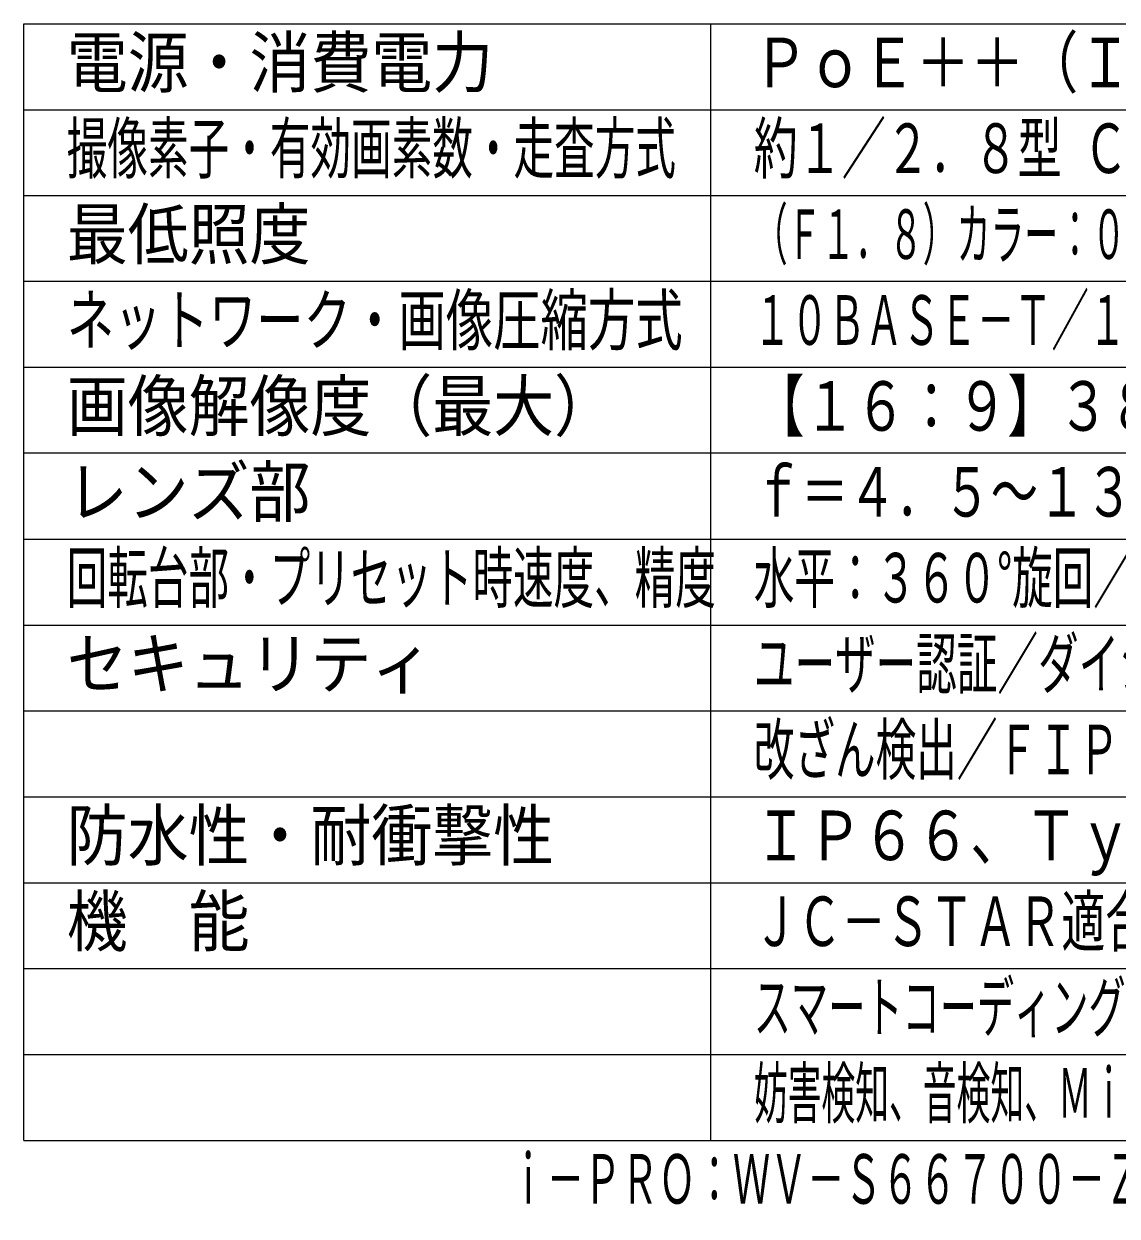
# Model space of a CAD drawing. Units: millimetres on the paper. Extents: x -63 to 65, y -59 to 59.
# Drawn here: x -62.7 to 1, y -59 to 10.4 of the extents above; entities that cross this region are included whole.
import ezdxf
from ezdxf.enums import TextEntityAlignment as Align

# ---------------------------------------------------------------- set-up
doc = ezdxf.new("R2010")
doc.units = ezdxf.units.MM
doc.layers.add('0-0_MOJI1', color=7, linetype='Continuous')
doc.layers.add('0-1_相当品', color=4, linetype='Continuous')
doc.layers.add('0-5_WAKU', color=4, linetype='Continuous', lineweight=9)
doc.styles.add('ＭＳ ゴシック', font='')
doc.styles.get('ＭＳ ゴシック').set_extended_font_data('MS Gothic')

msp = doc.modelspace()

# ---------------------------------------------------------------- linework, layer by layer
at = {"layer": '0-5_WAKU', "color": 3}
for p, q in [((-62.7, -54.6), (-62.7, 10.4)), ((-62.7, 10.4), (62.3, 10.4)), ((-22.7, -54.6), (-22.7, 10.4)), ((-62.7, -54.6), (62.3, -54.6))]:
    msp.add_line(p, q, dxfattribs=at)
at = {"layer": '0-5_WAKU'}
for p, q in [((-62.7, 5.4), (62.3, 5.4)), ((-62.7, 0.4), (62.3, 0.4)), ((62.3, -4.6), (-62.7, -4.6)), ((62.3, -9.6), (-62.7, -9.6)), ((62.3, -14.6), (-62.7, -14.6)), ((-62.7, -19.6), (62.3, -19.6)), ((-62.7, -24.6), (62.3, -24.6)), ((-62.7, -29.6), (62.3, -29.6)), ((-62.7, -34.6), (62.3, -34.6)), ((-62.7, -39.6), (62.3, -39.6)), ((-62.7, -44.6), (62.3, -44.6)), ((-62.7, -49.6), (62.3, -49.6))]:
    msp.add_line(p, q, dxfattribs=at)

# ---------------------------------------------------------------- texts
at = {"layer": '0-0_MOJI1', "style": 'ＭＳ ゴシック'}
for s, height, width, p in [('電源・消費電力', 2.889, 0.9, (-60.2, 5.845)), ('ＰｏＥ＋＋（ＩＥＥＥ８０２．３ｂｔ準拠）約４５．９Ｗ', 2.886, 0.8, (-20.2, 5.845)), ('撮像素子・有効画素数・走査方式', 2.889, 0.6, (-60.2, 0.845)), ('約１／２．８型 ＣＭＯＳセンサー・約８４０万画素・プログレッシブ', 2.889, 0.65, (-20.2, 0.845)), ('最低照度', 2.889, 0.9, (-60.2, -4.155)), ('（Ｆ１．８）カラー：０．０１２ｌｘ、白黒：０．００６ｌｘ／０ｌｘ（ＩＲ ＬＥＤ点灯時）', 2.886, 0.5, (-20.2, -4.155)), ('ネットワーク・画像圧縮方式', 2.889, 0.7, (-60.2, -9.155)), ('１０ＢＡＳＥ－Ｔ／１００ＢＡＳＥ－ＴＸ・Ｈ．２６５、Ｈ．２６４、ＪＰＥＧ', 2.889, 0.55, (-20.2, -9.155)), ('画像解像度（最大）', 2.889, 0.9, (-60.2, -14.155)), ('【１６：９】３８４０×２１６０（３０ｆｐｓ）', 2.886, 0.75, (-20.2, -14.155)), ('レンズ部', 2.889, 0.9, (-60.2, -19.155)), ('ｆ＝４．５～１３５ｍｍ（３０倍、電動ズーム／電動フォーカス）', 2.889, 0.7, (-20.2, -19.155)), ('回転台部・プリセット時速度、精度', 2.886, 0.6, (-60.2, -24.155)), ('水平：３６０°旋回／垂直：－２０°～＋１２０°・７００°／ｓ、±０．１°', 2.886, 0.6, (-20.2, -24.155)), ('ユーザー認証／ダイジェスト認証／ホスト認証／ＨＴＴＰＳ／動画ファイルの', 2.889, 0.6, (-20.2, -29.155)), ('セキュリティ', 2.889, 0.9, (-60.2, -29.155)), ('改ざん検出／ＦＩＰＳ １４０－２ ｌｅｖｅｌ３準拠セキュアエレメント', 2.889, 0.6, (-20.2, -34.155)), ('防水性・耐衝撃性', 2.889, 0.9, (-60.2, -39.155)), ('ＩＰ６６、Ｔｙｐｅ４Ｘ、ＮＥＭＡ４Ｘ 準拠・ＩＫ１０', 2.886, 0.8, (-20.2, -39.155)), ('機\u3000能', 2.889, 0.9, (-60.2, -44.155)), ('ＪＣ－ＳＴＡＲ適合、インテリジェントオート、スーパーダイナミック、', 2.886, 0.65, (-20.2, -44.155)), ('スマートコーディング、親水コート、逆光／強光補正、カラー／白黒切換、動作検知、', 2.886, 0.55, (-20.2, -49.155)), ('妨害検知、音検知、ＭｉｃｒｏＳＤスロット、ＡＩ自動追尾、ＡＩ音識別、ＡＩアプリ搭載可能', 2.886, 0.5, (-20.2, -54.155))]:
    msp.add_text(s, height=height, dxfattribs=dict(at, width=width)).set_placement(p, align=Align.BOTTOM_LEFT)
at = {"layer": '0-1_相当品', "style": 'ＭＳ ゴシック', "width": 0.55}
msp.add_text('ｉ－ＰＲＯ：ＷＶ－Ｓ６６７００－Ｚ３ＬＮ＋ＷＶ－ＱＷＬ５０１ＷＵＸ＋ＷＶ－ＱＳＲ５０６－Ｗ', height=2.889, dxfattribs=at).set_placement((-34.42, -59.155), align=Align.BOTTOM_LEFT)

doc.saveas('drawing.dxf')
